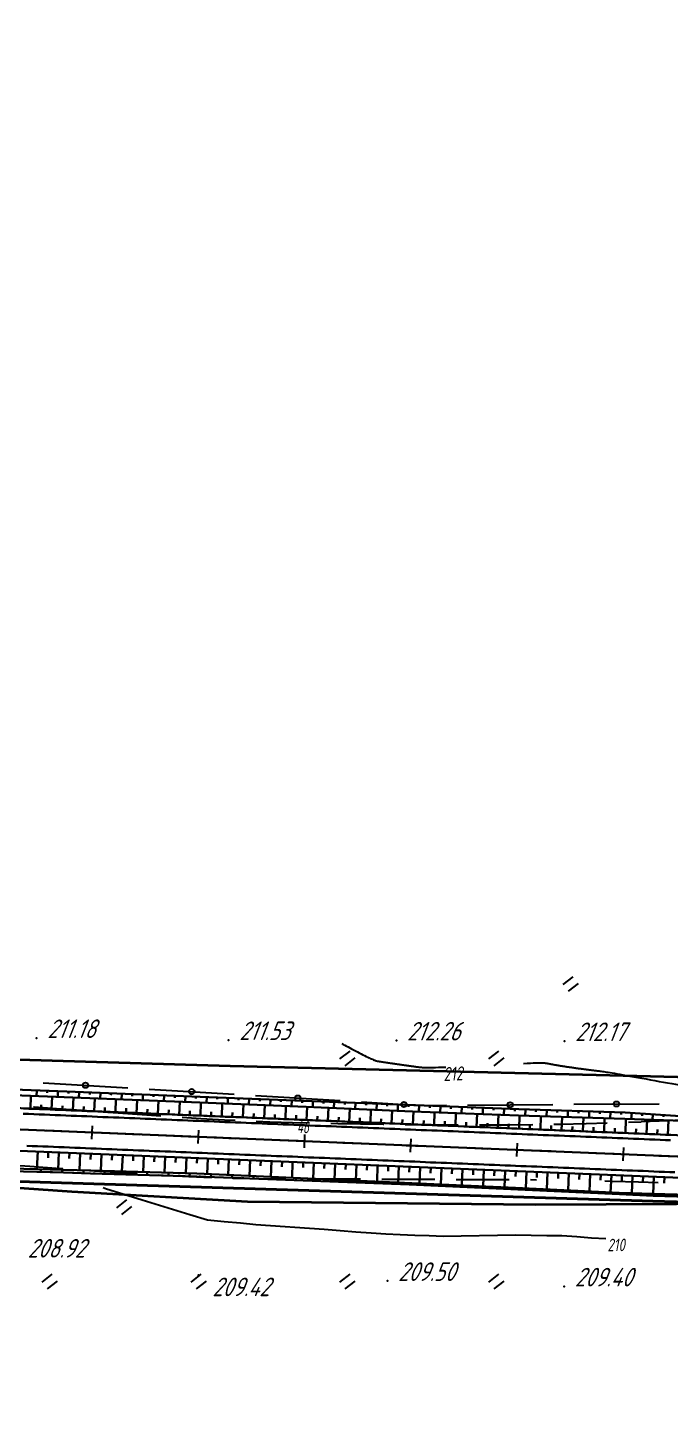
# Model space of a CAD drawing. Header units: millimetres. Extents: x -698 to 8131, y -704 to 4503.
# Drawn here: x 3371.2 to 3492, y 2524.7 to 2786.9 of the extents above; entities that cross this region are included whole.
import ezdxf

# ---------------------------------------------------------------- set-up
doc = ezdxf.new("R2010")
doc.units = ezdxf.units.MM
for name, pattern in [('CONTI', [0]), ('DASHED', [0.75, 0.5, -0.25]), ('STROT', [1.7, 0.5, -1.2])]:
    doc.linetypes.add(name, pattern=pattern)
for name, color, linetype, lineweight in [('10', 1, 'Continuous', 35), ('КОПИЯ_ОСЬ_13_ОТКОСЫ', 7, 'Continuous', 30), ('ОСЬ_ВЕРХ_ПОКРЫТИЯ_ГРАНИЦЫ_ПОЛОС', 7, 'Continuous', 30), ('ОСЬ_ВЕРХ_ПОКРЫТИЯ_ОСЬ', 1, 'Continuous', 30)]:
    doc.layers.add(name, color=color, linetype=linetype, lineweight=lineweight)
for name, color, linetype in [('_Ростелеком', 6, 'Continuous'), ('GOR_BDEFAULT', 212, 'CONTI'), ('PI_OTDEFAULT', 172, 'CONTI'), ('PI_TTDEFAULT', 5, 'CONTI'), ('PLN_O', 7, 'CONTI'), ('SIT_LDEFAULT', 7, 'CONTI'), ('ZAPSKDEFAULT', 7, 'CONTI'), ('ОСЬ_ВЕРХ_ПОКРЫТИЯ_ПИКЕТЫ', 1, 'Continuous'), ('разметка', 7, 'Continuous')]:
    doc.layers.add(name, color=color, linetype=linetype)
doc.styles.add('eskd', font='isocpeui.ttf', dxfattribs={"width": 1.2})
doc.styles.add('SHRFT', font='isocpeui.ttf', dxfattribs={"width": 3.5})
doc.styles.get("Standard").update_dxf_attribs({"font": 'isocpeui.ttf'})
doc.styles.add('STYLE1', font='isocpeui.ttf', dxfattribs={"width": 0.9})
doc.linetypes.add('кабель_связи_проект.', pattern='A,10,-1,["/",STYLE1,S=3,R=0,X=0,Y=-1.5],-4.1', length=15.1)

# ---------------------------------------------------------------- blocks, each defined once
blk = doc.blocks.new('BL_2011')
at = {"color": 0}
for p, q in [((0, 0), (0, 2.4)), ((1.6, 0), (1.6, 2.4))]:
    blk.add_line(p, q, dxfattribs=at)

msp = doc.modelspace()

# ---------------------------------------------------------------- linework, layer by layer
at = {"layer": '10'}
for points in [[(3061.58, 2646.56), (3212.79, 2609.87), (3273.66, 2602.11), (3271.1, 2595.66), (3409.29, 2591.52), (3516.34, 2588.93), (3515.98, 2591.76), (3541.39, 2591.59), (3593.98, 2587.39), (3634.4, 2583.02), (3633.88, 2573.98), (3679.52, 2569.54), (3719.52, 2565.64), (3757.02, 2562)], [(3742.66, 2545.46), (3674.27, 2552.24), (3633.71, 2556.25), (3575.63, 2561.19), (3506.5, 2565.56), (3466.7, 2565.36), (3412.55, 2565.96), (3379.5, 2567.81), (3348.97, 2569.96), (3318.1, 2572.35), (3295.08, 2574.17), (3259.31, 2576.72), (3254.19, 2574.07), (3227.76, 2577.13), (3233.08, 2580.86), (3171.83, 2595.07), (3065.79, 2626.56)]]:
    msp.add_lwpolyline(points, dxfattribs=at)
at = {"layer": '_Ростелеком', "linetype": 'кабель_связи_проект.', "lineweight": 40, "ltscale": 0.25}
msp.add_lwpolyline([(3065.79, 2626.56), (3149.95, 2601.57), (3171.83, 2595.07), (3208.03, 2586.68), (3233.08, 2580.86), (3259.31, 2576.72), (3277.2, 2575.45), (3295.47, 2574.14), (3315.84, 2572.53), (3357.3, 2570.12), (3488.79, 2566.05), (3506.5, 2565.56), (3539.35, 2563.49), (3578, 2561.68), (3640.62, 2556.87), (3702.25, 2549.47), (3742.66, 2545.46)], dxfattribs=at)
at = {"layer": 'GOR_BDEFAULT', "color": 212, "flags": 128}
for points, elevation in [([(3430.31, 2595.72), (3430.56, 2595.58), (3430.83, 2595.43), (3431.13, 2595.27), (3431.45, 2595.1), (3431.78, 2594.92), (3432.13, 2594.74), (3432.48, 2594.55), (3432.84, 2594.36), (3433.2, 2594.17), (3433.56, 2593.99), (3433.9, 2593.81), (3434.24, 2593.63), (3434.57, 2593.47), (3434.87, 2593.32), (3435.15, 2593.18), (3435.41, 2593.05), (3435.64, 2592.94), (3435.86, 2592.85), (3436.05, 2592.77), (3436.22, 2592.69), (3436.37, 2592.63), (3436.51, 2592.58), (3436.63, 2592.54), (3436.75, 2592.51), (3436.85, 2592.48), (3436.94, 2592.45), (3437.03, 2592.44), (3437.11, 2592.42), (3437.19, 2592.41), (3437.27, 2592.39), (3437.35, 2592.38), (3437.43, 2592.37), (3437.5, 2592.36), (3437.58, 2592.34), (3437.66, 2592.33), (3437.74, 2592.32), (3437.82, 2592.31), (3437.9, 2592.29), (3437.98, 2592.28), (3438.06, 2592.27), (3438.14, 2592.26), (3438.22, 2592.24), (3438.31, 2592.23), (3438.39, 2592.22), (3438.47, 2592.21), (3438.55, 2592.19), (3438.64, 2592.18), (3438.72, 2592.17), (3438.8, 2592.16), (3438.89, 2592.14), (3438.97, 2592.13), (3439.06, 2592.12), (3439.14, 2592.11), (3439.23, 2592.09), (3439.32, 2592.08), (3439.4, 2592.07), (3439.49, 2592.06), (3439.58, 2592.04), (3439.67, 2592.03), (3439.76, 2592.02), (3439.85, 2592), (3439.94, 2591.99), (3440.03, 2591.98), (3440.12, 2591.96), (3440.22, 2591.95), (3440.31, 2591.94), (3440.4, 2591.92), (3440.5, 2591.91), (3440.6, 2591.9), (3440.69, 2591.88), (3440.79, 2591.87), (3440.89, 2591.86), (3440.99, 2591.84), (3441.09, 2591.83), (3441.19, 2591.81), (3441.29, 2591.8), (3441.4, 2591.78), (3441.5, 2591.77), (3441.6, 2591.75), (3441.71, 2591.74), (3441.82, 2591.72), (3441.93, 2591.71), (3442.03, 2591.69), (3442.14, 2591.68), (3442.26, 2591.66), (3442.37, 2591.65), (3442.48, 2591.63), (3442.59, 2591.62), (3442.71, 2591.6), (3442.82, 2591.58), (3442.94, 2591.57), (3443.06, 2591.55), (3443.18, 2591.53), (3443.29, 2591.52), (3443.41, 2591.5), (3443.54, 2591.49), (3443.66, 2591.47), (3443.78, 2591.45), (3443.91, 2591.44), (3444.03, 2591.42), (3444.16, 2591.4), (3444.28, 2591.38), (3444.41, 2591.37), (3444.54, 2591.35), (3444.67, 2591.33), (3444.8, 2591.32), (3444.94, 2591.3), (3445.09, 2591.28), (3445.26, 2591.27), (3445.45, 2591.25), (3445.67, 2591.24), (3445.92, 2591.23), (3446.22, 2591.23), (3446.56, 2591.23), (3446.95, 2591.23), (3447.39, 2591.23), (3447.9, 2591.25), (3448.48, 2591.26), (3449.13, 2591.28), (3449.86, 2591.31)], 212), ([(3464.43, 2592.01), (3465.13, 2592.04), (3465.75, 2592.06), (3466.29, 2592.08), (3466.76, 2592.09), (3467.17, 2592.1), (3467.52, 2592.1), (3467.82, 2592.1), (3468.07, 2592.1), (3468.28, 2592.09), (3468.45, 2592.08), (3468.6, 2592.07), (3468.72, 2592.05), (3468.83, 2592.04), (3468.92, 2592.02), (3469.01, 2592), (3469.1, 2591.99), (3469.19, 2591.97), (3469.28, 2591.95), (3469.37, 2591.94), (3469.46, 2591.92), (3469.55, 2591.9), (3469.64, 2591.88), (3469.74, 2591.87), (3469.83, 2591.85), (3469.92, 2591.83), (3470.02, 2591.82), (3470.11, 2591.8), (3470.21, 2591.78), (3470.31, 2591.76), (3470.4, 2591.75), (3470.5, 2591.73), (3470.6, 2591.71), (3470.7, 2591.69), (3470.8, 2591.68), (3470.9, 2591.66), (3471, 2591.64), (3471.1, 2591.62), (3471.2, 2591.61), (3471.31, 2591.59), (3471.41, 2591.57), (3471.52, 2591.55), (3471.62, 2591.54), (3471.73, 2591.52), (3471.84, 2591.5), (3471.95, 2591.48), (3472.06, 2591.47), (3472.17, 2591.45), (3472.28, 2591.43), (3472.39, 2591.41), (3472.51, 2591.4), (3472.62, 2591.38), (3472.74, 2591.36), (3472.86, 2591.34), (3472.98, 2591.33), (3473.1, 2591.31), (3473.22, 2591.29), (3473.35, 2591.27), (3473.47, 2591.26), (3473.6, 2591.24), (3473.72, 2591.22), (3473.85, 2591.2), (3473.99, 2591.18), (3474.12, 2591.17), (3474.25, 2591.15), (3474.39, 2591.13), (3474.53, 2591.11), (3474.67, 2591.09), (3474.81, 2591.07), (3474.95, 2591.05), (3475.09, 2591.03), (3475.24, 2591.01), (3475.39, 2591), (3475.53, 2590.98), (3475.69, 2590.96), (3475.84, 2590.94), (3475.99, 2590.92), (3476.15, 2590.9), (3476.3, 2590.87), (3476.46, 2590.85), (3476.62, 2590.83), (3476.79, 2590.81), (3476.95, 2590.79), (3477.12, 2590.77), (3477.28, 2590.75), (3477.45, 2590.73), (3477.62, 2590.7), (3477.79, 2590.68), (3477.97, 2590.66), (3478.14, 2590.64), (3478.32, 2590.62), (3478.49, 2590.59), (3478.68, 2590.57), (3478.87, 2590.55), (3479.07, 2590.52), (3479.3, 2590.49), (3479.54, 2590.46), (3479.8, 2590.42), (3480.09, 2590.37), (3480.41, 2590.32), (3480.76, 2590.27), (3481.15, 2590.2), (3481.59, 2590.13), (3482.07, 2590.05), (3482.59, 2589.96), (3483.17, 2589.86), (3483.8, 2589.74), (3484.48, 2589.62), (3485.2, 2589.49), (3485.96, 2589.35), (3486.74, 2589.21), (3487.54, 2589.07), (3488.35, 2588.92), (3489.17, 2588.77), (3489.98, 2588.62), (3490.79, 2588.47), (3491.57, 2588.33), (3492.33, 2588.2), (3493.06, 2588.07), (3493.75, 2587.95), (3494.39, 2587.84), (3494.99, 2587.74), (3495.53, 2587.65), (3496.02, 2587.57), (3496.47, 2587.5), (3496.88, 2587.44), (3497.26, 2587.38), (3497.6, 2587.34), (3497.91, 2587.3), (3498.2, 2587.26), (3498.46, 2587.23), (3498.71, 2587.21), (3498.94, 2587.18), (3499.16, 2587.16), (3499.38, 2587.14), (3499.59, 2587.12), (3499.79, 2587.1), (3500, 2587.08), (3500.21, 2587.06), (3500.41, 2587.04), (3500.62, 2587.02), (3500.83, 2587), (3501.03, 2586.98), (3501.23, 2586.96), (3501.43, 2586.94), (3501.64, 2586.92), (3501.84, 2586.9), (3502.03, 2586.88), (3502.23, 2586.86), (3502.43, 2586.84), (3502.62, 2586.82), (3502.82, 2586.79), (3503.01, 2586.77), (3503.2, 2586.75), (3503.39, 2586.73), (3503.58, 2586.71), (3503.77, 2586.69), (3503.96, 2586.67), (3504.15, 2586.65), (3504.33, 2586.64), (3504.52, 2586.62), (3504.7, 2586.6), (3504.89, 2586.59), (3505.07, 2586.57), (3505.26, 2586.56), (3505.44, 2586.55), (3505.62, 2586.53), (3505.8, 2586.52), (3505.99, 2586.52), (3506.17, 2586.51), (3506.35, 2586.5), (3506.53, 2586.49), (3506.72, 2586.49), (3506.9, 2586.48), (3507.08, 2586.48), (3507.26, 2586.47), (3507.44, 2586.47), (3507.63, 2586.46), (3507.81, 2586.46), (3507.99, 2586.45), (3508.17, 2586.45), (3508.35, 2586.44), (3508.53, 2586.44), (3508.72, 2586.43), (3508.9, 2586.42), (3509.08, 2586.42), (3509.26, 2586.41), (3509.45, 2586.4), (3509.63, 2586.4), (3509.81, 2586.39), (3509.99, 2586.38), (3510.18, 2586.37), (3510.36, 2586.36), (3510.54, 2586.35), (3510.72, 2586.35), (3510.91, 2586.34), (3511.09, 2586.33), (3511.27, 2586.32), (3511.45, 2586.31), (3511.64, 2586.29), (3511.82, 2586.28), (3512, 2586.27), (3512.18, 2586.26), (3512.37, 2586.25), (3512.55, 2586.24), (3512.73, 2586.23), (3512.91, 2586.22), (3513.1, 2586.2), (3513.28, 2586.19), (3513.46, 2586.18), (3513.64, 2586.17), (3513.83, 2586.16), (3514.01, 2586.15), (3514.2, 2586.15), (3514.4, 2586.16), (3514.6, 2586.18), (3514.82, 2586.21), (3515.05, 2586.26), (3515.3, 2586.34), (3515.56, 2586.43), (3515.85, 2586.56), (3516.16, 2586.72), (3516.49, 2586.91), (3516.85, 2587.13), (3517.24, 2587.4), (3517.66, 2587.71), (3518.12, 2588.06), (3518.6, 2588.45), (3519.11, 2588.87), (3519.65, 2589.32), (3520.2, 2589.8), (3520.76, 2590.28), (3521.33, 2590.78), (3521.9, 2591.28), (3522.47, 2591.78), (3523.04, 2592.26), (3523.59, 2592.73), (3524.14, 2593.18), (3524.66, 2593.6), (3525.16, 2593.99), (3525.64, 2594.33), (3526.08, 2594.64), (3526.5, 2594.89), (3526.89, 2595.1), (3527.27, 2595.26), (3527.63, 2595.38), (3527.99, 2595.45), (3528.34, 2595.47), (3528.69, 2595.45), (3529.04, 2595.39), (3529.41, 2595.27), (3529.78, 2595.11), (3530.18, 2594.91), (3530.6, 2594.65), (3531.04, 2594.36), (3531.52, 2594.01), (3532.03, 2593.62), (3532.57, 2593.2), (3533.14, 2592.74), (3533.73, 2592.25), (3534.33, 2591.74), (3534.95, 2591.21), (3535.58, 2590.68), (3536.2, 2590.15), (3536.82, 2589.61), (3537.44, 2589.09), (3538.04, 2588.59), (3538.63, 2588.11), (3539.19, 2587.66), (3539.72, 2587.24), (3540.22, 2586.86), (3540.69, 2586.53), (3541.12, 2586.25), (3541.51, 2586), (3541.88, 2585.8), (3542.22, 2585.63), (3542.54, 2585.49), (3542.83, 2585.38), (3543.1, 2585.29), (3543.35, 2585.23), (3543.59, 2585.19), (3543.82, 2585.16), (3544.03, 2585.14), (3544.24, 2585.14), (3544.44, 2585.14), (3544.64, 2585.14), (3544.84, 2585.14), (3545.04, 2585.15), (3545.24, 2585.15), (3545.43, 2585.15), (3545.63, 2585.15), (3545.83, 2585.16), (3546.02, 2585.16), (3546.21, 2585.16), (3546.41, 2585.16), (3546.6, 2585.16), (3546.79, 2585.16), (3546.98, 2585.16), (3547.17, 2585.16), (3547.36, 2585.16), (3547.55, 2585.16), (3547.74, 2585.16), (3547.93, 2585.16), (3548.11, 2585.16), (3548.29, 2585.15), (3548.47, 2585.15), (3548.64, 2585.15), (3548.81, 2585.14), (3548.98, 2585.14), (3549.14, 2585.13), (3549.29, 2585.13), (3549.44, 2585.12), (3549.58, 2585.11), (3549.72, 2585.11), (3549.84, 2585.1), (3549.96, 2585.09), (3550.87, 2584.92)], 212), ([(3479.92, 2558.99), (3477.27, 2559.14), (3474.48, 2559.33), (3471.65, 2559.56), (3468.82, 2559.58), (3465.92, 2559.63), (3462.98, 2559.69), (3449.35, 2559.44), (3446.69, 2559.54), (3443.99, 2559.64), (3441.28, 2559.74), (3438.56, 2559.85), (3435.8, 2560.06), (3432.94, 2560.27), (3429.99, 2560.5), (3426.94, 2560.76), (3414.13, 2561.64), (3411.2, 2561.91), (3408.17, 2562.18), (3405.04, 2562.51), (3401.67, 2563.5), (3397.62, 2564.73), (3392.71, 2566.25), (3386.67, 2568.13), (3386.01, 2568.31), (3385.39, 2568.58)], 210)]:
    msp.add_lwpolyline(points, dxfattribs=dict(at, elevation=elevation))
at = {"layer": 'PI_TTDEFAULT', "color": 5}
for p in [(3372.88, 2596.77, 211.18), (3408.99, 2596.4, 211.53), (3440.55, 2596.31, 212.26), (3472.16, 2596.21, 212.17), (3403.35, 2552.14, 209.42), (3438.86, 2551.06, 209.5), (3472.09, 2550.04, 209.4)]:
    msp.add_point(p, dxfattribs=at)
at = {"layer": 'PLN_O'}
for p, q in [((3374.08, 2588.37), (3390.05, 2587.41)), ((3394.05, 2587.17), (3410.02, 2586.21)), ((3414.02, 2585.96), (3429.99, 2584.99)), ((3433.98, 2584.75), (3444.86, 2584.09)), ((3444.86, 2584.09), (3449.95, 2584.13)), ((3453.95, 2584.15), (3469.95, 2584.27)), ((3473.95, 2584.3), (3489.95, 2584.42))]:
    msp.add_line(p, q, dxfattribs=at)
for centre in [(3382.07, 2587.89), (3402.04, 2586.69), (3422.01, 2585.47), (3441.97, 2584.26), (3461.95, 2584.21), (3481.95, 2584.36)]:
    msp.add_circle(centre, 0.5, dxfattribs=at)
at = {"layer": 'SIT_LDEFAULT', "color": 7}
for p, q in [((3372.42, 2583.77), (3372.29, 2583.78)), ((3377.48, 2583.41), (3372.42, 2583.77)), ((3382.26, 2583.05), (3377.48, 2583.4)), ((3388.19, 2582.63), (3386.25, 2582.77)), ((3393.58, 2582.24), (3388.19, 2582.63)), ((3396.22, 2582.06), (3393.58, 2582.24)), ((3403.73, 2581.58), (3400.22, 2581.8)), ((3408.24, 2581.33), (3403.73, 2581.58)), ((3410.21, 2581.25), (3408.24, 2581.34)), ((3416.75, 2580.97), (3414.2, 2581.07)), ((3421.01, 2580.84), (3416.75, 2580.97)), ((3424.2, 2580.76), (3421.01, 2580.84)), ((3429.53, 2580.64), (3428.19, 2580.67)), ((3433.79, 2580.56), (3429.53, 2580.64)), ((3438.05, 2580.5), (3433.79, 2580.56)), ((3438.19, 2580.5), (3438.05, 2580.5)), ((3442.45, 2580.45), (3442.19, 2580.45)), ((3447.09, 2580.42), (3442.45, 2580.46)), ((3451.89, 2580.38), (3447.09, 2580.41)), ((3452.19, 2580.38), (3451.89, 2580.38)), ((3456.8, 2580.38), (3456.19, 2580.38)), ((3461.73, 2580.39), (3456.8, 2580.38)), ((3466.19, 2580.42), (3461.73, 2580.38)), ((3471.39, 2580.49), (3470.19, 2580.47)), ((3476.27, 2580.6), (3471.39, 2580.49)), ((3480.19, 2580.74), (3476.27, 2580.6)), ((3486.58, 2580.97), (3484.18, 2580.88)), ((3491.65, 2581.19), (3486.58, 2580.98)), ((3494.17, 2581.29), (3491.65, 2581.19)), ((3367.86, 2572.93), (3371.59, 2572.65)), ((3371.59, 2572.65), (3376.57, 2572.28)), ((3376.57, 2572.28), (3377.82, 2572.19)), ((3381.81, 2571.91), (3386.68, 2571.57)), ((3386.68, 2571.57), (3391.71, 2571.26)), ((3391.71, 2571.26), (3391.8, 2571.25)), ((3395.8, 2571.01), (3396.67, 2570.96)), ((3396.67, 2570.95), (3401.49, 2570.7)), ((3401.49, 2570.71), (3405.78, 2570.53)), ((3409.78, 2570.41), (3410.69, 2570.38)), ((3410.69, 2570.38), (3415.23, 2570.3)), ((3415.23, 2570.3), (3419.78, 2570.26)), ((3423.78, 2570.25), (3424.33, 2570.25)), ((3424.33, 2570.25), (3428.88, 2570.25)), ((3428.88, 2570.25), (3433.43, 2570.25)), ((3433.43, 2570.25), (3433.78, 2570.25)), ((3437.78, 2570.23), (3437.98, 2570.23)), ((3437.98, 2570.23), (3442.62, 2570.21)), ((3442.62, 2570.21), (3447.42, 2570.19)), ((3447.42, 2570.19), (3447.78, 2570.19)), ((3451.78, 2570.18), (3452.3, 2570.18)), ((3452.3, 2570.18), (3457.21, 2570.17)), ((3457.21, 2570.17), (3461.78, 2570.15)), ((3465.78, 2570.12), (3466.89, 2570.11)), ((3479.78, 2569.88), (3481.12, 2569.84)), ((3481.12, 2569.84), (3486.06, 2569.69)), ((3486.06, 2569.69), (3489.77, 2569.57))]:
    msp.add_line(p, q, dxfattribs=at)
at = {"layer": 'КОПИЯ_ОСЬ_13_ОТКОСЫ'}
for p, q in [((3482.5, 2567.41), (3482.51, 2567.64)), ((3484.5, 2567.3), (3484.5, 2567.44)), ((3486.49, 2567.18), (3486.51, 2567.52)), ((3488.49, 2567.07), (3488.5, 2567.26)), ((3490.49, 2567), (3490.5, 2567.4))]:
    msp.add_line(p, q, dxfattribs=at)
for points in [[(3368.51, 2586.02), (3403.58, 2584.64), (3423.57, 2583.82), (3433.56, 2583.38), (3443.55, 2582.97), (3463.53, 2582.2), (3483.52, 2581.55), (3523.5, 2580.17)], [(3368.51, 2586.02), (3403.58, 2584.64), (3423.56, 2583.82), (3433.56, 2583.38), (3443.55, 2582.97), (3463.53, 2582.2), (3483.52, 2581.55), (3523.5, 2580.17)], [(3368.55, 2587.08), (3378.54, 2586.68), (3403.63, 2585.73), (3463.58, 2583.38), (3483.57, 2582.78), (3503.53, 2581.43), (3523.53, 2580.93), (3540.67, 2580.37), (3548.32, 2580.11), (3555.96, 2579.82), (3563.6, 2579.51), (3573.61, 2578.75), (3583.62, 2577.94), (3593.64, 2577.31), (3603.65, 2576.64), (3613.65, 2575.77), (3623.65, 2574.86), (3633.64, 2573.92), (3643.62, 2572.94), (3653.61, 2572), (3663.6, 2571.01), (3668.14, 2570.61)], [(3371.71, 2583.47), (3371.81, 2585.89)], [(3372.89, 2586.91), (3372.84, 2585.85)], [(3374.89, 2586.83), (3374.87, 2586.47)], [(3375.7, 2583.31), (3375.8, 2585.73)], [(3376.88, 2586.74), (3376.84, 2585.69)], [(3378.88, 2586.66), (3378.87, 2586.31)], [(3379.7, 2583.15), (3379.8, 2585.58)], [(3380.88, 2586.59), (3380.84, 2585.53)], [(3382.88, 2586.51), (3382.87, 2586.16)], [(3383.7, 2582.98), (3383.8, 2585.42)], [(3384.88, 2586.44), (3384.84, 2585.38)], [(3386.88, 2586.36), (3386.86, 2586.01)], [(3387.69, 2582.82), (3387.79, 2585.26)], [(3388.87, 2586.29), (3388.83, 2585.22)], [(3390.87, 2586.21), (3390.86, 2585.85)], [(3392.87, 2586.13), (3392.83, 2585.06)], [(3394.87, 2586.06), (3394.86, 2585.7)], [(3396.87, 2585.98), (3396.83, 2584.9)], [(3398.87, 2585.91), (3398.85, 2585.55)], [(3400.87, 2585.83), (3400.83, 2584.75)], [(3402.86, 2585.76), (3402.85, 2585.4)], [(3404.86, 2585.68), (3404.82, 2584.59)], [(3406.86, 2585.6), (3406.85, 2585.24)], [(3408.86, 2585.52), (3408.82, 2584.42)], [(3410.86, 2585.45), (3410.84, 2585.08)], [(3412.86, 2585.37), (3412.81, 2584.26)], [(3414.86, 2585.29), (3414.84, 2584.92)], [(3368.41, 2583.61), (3540.51, 2576.56), (3557.26, 2575.79), (3574.01, 2574.88), (3590.74, 2573.84), (3607.47, 2572.66), (3624.19, 2571.36), (3640.89, 2569.92), (3657.59, 2568.34), (3674.27, 2566.64), (3690.94, 2564.8), (3707.59, 2562.83), (3724.23, 2560.72), (3740.84, 2558.49)], [(3373.71, 2583.39), (3373.74, 2584.2)], [(3377.7, 2583.23), (3377.74, 2584.03)], [(3381.7, 2583.06), (3381.73, 2583.87)], [(3385.7, 2582.9), (3385.73, 2583.71)], [(3389.69, 2582.74), (3389.73, 2583.55)], [(3391.69, 2582.65), (3391.79, 2585.1)], [(3393.69, 2582.57), (3393.72, 2583.39)], [(3395.69, 2582.49), (3395.79, 2584.95)], [(3397.69, 2582.41), (3397.72, 2583.23)], [(3399.68, 2582.33), (3399.78, 2584.79)], [(3401.68, 2582.24), (3401.72, 2583.07)], [(3403.68, 2582.16), (3403.78, 2584.63)], [(3405.68, 2582.08), (3405.71, 2582.9)], [(3407.68, 2582), (3407.78, 2584.47)], [(3409.68, 2581.92), (3409.71, 2582.74)], [(3411.67, 2581.84), (3411.77, 2584.3)], [(3415.67, 2581.67), (3415.77, 2584.14)], [(3416.85, 2585.21), (3416.81, 2584.1)], [(3418.85, 2585.13), (3418.84, 2584.76)], [(3419.67, 2581.51), (3419.77, 2583.97)], [(3420.85, 2585.05), (3420.81, 2583.93)], [(3422.85, 2584.98), (3422.83, 2584.6)], [(3423.66, 2581.34), (3423.76, 2583.81)], [(3424.85, 2584.9), (3424.8, 2583.76)], [(3426.85, 2584.82), (3426.83, 2584.44)], [(3427.66, 2581.18), (3427.76, 2583.63)], [(3428.84, 2584.74), (3428.8, 2583.58)], [(3430.84, 2584.66), (3430.83, 2584.28)], [(3431.66, 2581.02), (3431.76, 2583.45)], [(3432.84, 2584.59), (3432.8, 2583.41)], [(3434.84, 2584.51), (3434.83, 2584.12)], [(3435.65, 2580.85), (3435.75, 2583.28)], [(3436.84, 2584.43), (3436.79, 2583.24)], [(3438.84, 2584.35), (3438.82, 2583.96)], [(3439.65, 2580.69), (3439.75, 2583.12)], [(3440.84, 2584.27), (3440.79, 2583.08)], [(3442.83, 2584.2), (3442.82, 2583.8)], [(3443.65, 2580.53), (3443.75, 2582.96)], [(3444.83, 2584.12), (3444.79, 2582.92)], [(3446.83, 2584.04), (3446.82, 2583.64)], [(3447.64, 2580.36), (3447.74, 2582.81)], [(3448.83, 2583.96), (3448.78, 2582.77)], [(3450.83, 2583.88), (3450.81, 2583.48)], [(3451.64, 2580.2), (3451.74, 2582.65)], [(3452.83, 2583.8), (3452.78, 2582.61)], [(3454.83, 2583.73), (3454.81, 2583.33)], [(3456.82, 2583.65), (3456.78, 2582.46)], [(3458.82, 2583.57), (3458.81, 2583.17)], [(3460.82, 2583.49), (3460.77, 2582.3)], [(3462.82, 2583.41), (3462.8, 2583.02)], [(3464.82, 2583.35), (3464.78, 2582.16)], [(3466.82, 2583.29), (3466.8, 2582.89)], [(3468.82, 2583.23), (3468.78, 2582.03)], [(3470.82, 2583.16), (3470.8, 2582.77)], [(3472.81, 2583.1), (3472.78, 2581.9)], [(3474.81, 2583.04), (3474.8, 2582.64)], [(3476.81, 2582.98), (3476.78, 2581.77)], [(3478.81, 2582.92), (3478.8, 2582.52)], [(3480.81, 2582.86), (3480.77, 2581.64)], [(3482.81, 2582.8), (3482.8, 2582.39)], [(3484.81, 2582.69), (3484.73, 2581.51)], [(3413.67, 2581.75), (3413.71, 2582.58)], [(3417.67, 2581.59), (3417.7, 2582.41)], [(3421.67, 2581.43), (3421.7, 2582.25)], [(3425.66, 2581.26), (3425.7, 2582.08)], [(3429.66, 2581.1), (3429.69, 2581.91)], [(3433.66, 2580.94), (3433.69, 2581.75)], [(3437.65, 2580.77), (3437.69, 2581.58)], [(3441.65, 2580.61), (3441.68, 2581.42)], [(3445.65, 2580.44), (3445.68, 2581.26)], [(3449.64, 2580.28), (3449.68, 2581.1)], [(3453.64, 2580.12), (3453.67, 2580.93)], [(3455.64, 2580.03), (3455.74, 2582.5)], [(3457.64, 2579.95), (3457.67, 2580.77)], [(3459.63, 2579.87), (3459.73, 2582.34)], [(3461.63, 2579.79), (3461.67, 2580.61)], [(3463.63, 2579.71), (3463.73, 2582.19)], [(3465.63, 2579.63), (3465.66, 2580.45)], [(3467.63, 2579.54), (3467.73, 2582.06)], [(3469.63, 2579.46), (3469.66, 2580.3)], [(3471.62, 2579.38), (3471.73, 2581.93)], [(3473.62, 2579.3), (3473.66, 2580.15)], [(3475.62, 2579.22), (3475.73, 2581.8)], [(3477.62, 2579.13), (3477.65, 2580)], [(3479.62, 2579.05), (3479.72, 2581.67)], [(3483.61, 2578.89), (3483.72, 2581.54)], [(3486.8, 2582.56), (3486.78, 2582.16)], [(3487.61, 2578.73), (3487.72, 2581.41)], [(3488.8, 2582.43), (3488.73, 2581.37)], [(3490.79, 2582.29), (3490.77, 2581.94)], [(3491.61, 2578.56), (3491.72, 2581.27)], [(3481.62, 2578.97), (3481.65, 2579.84)], [(3485.61, 2578.81), (3485.65, 2579.69)], [(3489.61, 2578.64), (3489.64, 2579.54)], [(3351.09, 2576.32), (3540.18, 2568.57), (3557.09, 2567.78), (3573.99, 2566.87), (3590.88, 2565.81), (3607.76, 2564.62), (3624.64, 2563.29), (3641.5, 2561.83), (3658.35, 2560.23), (3675.19, 2558.5), (3692.01, 2556.62), (3708.82, 2554.62), (3725.61, 2552.47), (3742.38, 2550.2)], [(3373.07, 2575.42), (3372.94, 2572.08)], [(3375.07, 2575.34), (3375.03, 2574.22)], [(3377.07, 2575.26), (3376.94, 2571.99)], [(3379.07, 2575.17), (3379.02, 2574.08)], [(3381.07, 2575.09), (3380.93, 2571.88)], [(3383.06, 2575.01), (3383.02, 2573.94)], [(3385.06, 2574.93), (3384.93, 2571.77)], [(3387.06, 2574.85), (3387.02, 2573.79)], [(3389.06, 2574.76), (3388.93, 2571.67)], [(3367.94, 2572.2), (3377.94, 2571.96), (3383.04, 2571.82), (3403.04, 2571.29), (3462.98, 2568.61), (3482.47, 2567.64)], [(3367.94, 2572.2), (3377.94, 2571.96), (3383.04, 2571.82), (3403.04, 2571.29), (3462.98, 2568.61), (3482.47, 2567.64)], [(3391.06, 2574.68), (3391.02, 2573.65)], [(3393.06, 2574.6), (3392.93, 2571.56)], [(3395.05, 2574.52), (3395.01, 2573.5)], [(3397.05, 2574.44), (3396.93, 2571.45)], [(3399.05, 2574.35), (3399.01, 2573.36)], [(3401.05, 2574.27), (3400.93, 2571.35)], [(3403.05, 2574.19), (3403.01, 2573.22)], [(3405.05, 2574.11), (3404.93, 2571.21)], [(3407.04, 2574.03), (3407.01, 2573.06)], [(3409.04, 2573.94), (3408.92, 2571.03)], [(3411.04, 2573.86), (3411, 2572.89)], [(3413.04, 2573.78), (3412.92, 2570.85)], [(3415.04, 2573.7), (3415, 2572.72)], [(3417.04, 2573.62), (3416.92, 2570.67)], [(3419.03, 2573.53), (3418.99, 2572.55)], [(3421.03, 2573.45), (3420.91, 2570.49)], [(3423.03, 2573.37), (3422.99, 2572.38)], [(3425.03, 2573.29), (3424.91, 2570.31)], [(3427.03, 2573.21), (3426.99, 2572.21)], [(3429.03, 2573.12), (3428.9, 2570.13)], [(3431.02, 2573.04), (3430.98, 2572.05)], [(3433.02, 2572.96), (3432.9, 2569.95)], [(3435.02, 2572.88), (3434.98, 2571.88)], [(3437.02, 2572.8), (3436.9, 2569.78)], [(3439.02, 2572.71), (3438.98, 2571.71)], [(3441.02, 2572.63), (3440.89, 2569.6)], [(3443.01, 2572.55), (3442.97, 2571.54)], [(3445.01, 2572.47), (3444.89, 2569.42)], [(3447.01, 2572.39), (3446.97, 2571.37)], [(3449.01, 2572.31), (3448.88, 2569.24)], [(3451.01, 2572.22), (3450.97, 2571.2)], [(3453.01, 2572.14), (3452.88, 2569.06)], [(3367.92, 2571.73), (3377.92, 2571.48), (3383.02, 2571.31), (3403.01, 2570.73), (3423, 2569.94), (3442.98, 2569.19), (3482.5, 2567.41)], [(3371.68, 2571.64), (3371.68, 2571.79)], [(3373.68, 2571.59), (3373.69, 2572.06)], [(3375.68, 2571.53), (3375.68, 2571.69)], [(3377.67, 2571.48), (3377.69, 2571.97)], [(3379.67, 2571.42), (3379.68, 2571.58)], [(3381.67, 2571.35), (3381.69, 2571.86)], [(3383.67, 2571.29), (3383.68, 2571.46)], [(3385.67, 2571.23), (3385.69, 2571.75)], [(3387.67, 2571.17), (3387.67, 2571.35)], [(3389.67, 2571.12), (3389.68, 2571.65)], [(3391.67, 2571.06), (3391.67, 2571.23)], [(3393.67, 2571), (3393.68, 2571.54)], [(3395.67, 2570.94), (3395.67, 2571.12)], [(3397.67, 2570.88), (3397.68, 2571.43)], [(3399.66, 2570.83), (3399.67, 2571.01)], [(3401.66, 2570.77), (3401.68, 2571.33)], [(3403.66, 2570.71), (3403.67, 2570.89)], [(3405.66, 2570.63), (3405.68, 2571.17)], [(3407.66, 2570.55), (3407.67, 2570.73)], [(3409.66, 2570.47), (3409.68, 2571)], [(3411.66, 2570.39), (3411.66, 2570.56)], [(3413.65, 2570.31), (3413.67, 2570.82)], [(3415.65, 2570.23), (3415.66, 2570.4)], [(3417.65, 2570.15), (3417.67, 2570.64)], [(3419.65, 2570.07), (3419.66, 2570.23)], [(3421.65, 2569.99), (3421.67, 2570.46)], [(3423.65, 2569.91), (3423.65, 2570.07)], [(3425.65, 2569.84), (3425.66, 2570.28)], [(3427.64, 2569.76), (3427.65, 2569.91)], [(3429.64, 2569.69), (3429.66, 2570.1)], [(3431.64, 2569.61), (3431.65, 2569.75)], [(3433.64, 2569.54), (3433.65, 2569.92)], [(3435.64, 2569.46), (3435.64, 2569.59)], [(3437.64, 2569.39), (3437.65, 2569.74)], [(3441.63, 2569.24), (3441.65, 2569.56)], [(3455, 2572.06), (3454.96, 2571.03)], [(3457, 2571.98), (3456.88, 2568.88)], [(3459, 2571.9), (3458.96, 2570.86)], [(3461, 2571.81), (3460.87, 2568.7)], [(3463, 2571.73), (3462.96, 2570.69)], [(3465, 2571.65), (3464.87, 2568.51)], [(3466.99, 2571.57), (3466.95, 2570.52)], [(3468.99, 2571.49), (3468.86, 2568.32)], [(3470.99, 2571.4), (3470.95, 2570.35)], [(3472.99, 2571.32), (3472.86, 2568.12)], [(3474.99, 2571.24), (3474.94, 2570.17)], [(3476.99, 2571.16), (3476.85, 2567.92)], [(3478.98, 2571.08), (3478.94, 2570)], [(3480.98, 2570.99), (3480.85, 2567.72)], [(3482.98, 2570.91), (3482.94, 2569.82)], [(3484.98, 2570.83), (3484.84, 2567.52)], [(3486.98, 2570.75), (3486.93, 2569.64)], [(3488.98, 2570.67), (3488.84, 2567.45)], [(3490.97, 2570.58), (3490.93, 2569.47)], [(3439.64, 2569.31), (3439.64, 2569.43)], [(3443.63, 2569.16), (3443.64, 2569.26)], [(3445.63, 2569.07), (3445.64, 2569.38)], [(3447.63, 2568.98), (3447.63, 2569.08)], [(3449.63, 2568.89), (3449.64, 2569.2)], [(3451.62, 2568.8), (3451.63, 2568.9)], [(3453.62, 2568.71), (3453.64, 2569.02)], [(3455.62, 2568.62), (3455.63, 2568.72)], [(3457.62, 2568.53), (3457.63, 2568.85)], [(3459.62, 2568.44), (3459.62, 2568.54)], [(3461.61, 2568.35), (3461.63, 2568.67)], [(3463.61, 2568.26), (3463.62, 2568.36)], [(3465.61, 2568.17), (3465.62, 2568.48)], [(3467.61, 2568.08), (3467.61, 2568.18)], [(3469.61, 2567.99), (3469.62, 2568.28)], [(3471.6, 2567.9), (3471.61, 2568)], [(3473.6, 2567.81), (3473.61, 2568.08)], [(3475.6, 2567.72), (3475.6, 2567.81)], [(3477.6, 2567.63), (3477.61, 2567.88)], [(3479.6, 2567.54), (3479.6, 2567.63)], [(3481.59, 2567.45), (3481.6, 2567.69)], [(3482.47, 2567.64), (3488.83, 2567.45), (3506.57, 2566.96), (3539.43, 2564.89), (3550.99, 2564.35)], [(3482.5, 2567.41), (3488.82, 2567.05), (3506.55, 2566.56), (3539.41, 2564.49), (3550.96, 2564.1)]]:
    msp.add_lwpolyline(points, dxfattribs=at)
at = {"layer": 'ОСЬ_ВЕРХ_ПОКРЫТИЯ_ГРАНИЦЫ_ПОЛОС', "linetype": 'Continuous'}
for points in [[(3370.41, 2583.53), (3371.4, 2583.48), (3372.4, 2583.44), (3373.4, 2583.4), (3374.4, 2583.36), (3375.4, 2583.32), (3376.39, 2583.28), (3377.39, 2583.24), (3378.39, 2583.2), (3379.39, 2583.16), (3380.39, 2583.12), (3381.39, 2583.08), (3382.38, 2583.04), (3383.38, 2582.99), (3384.38, 2582.95), (3385.38, 2582.91), (3386.38, 2582.87), (3387.37, 2582.83), (3388.37, 2582.79), (3389.37, 2582.75), (3390.37, 2582.71), (3391.37, 2582.67), (3392.36, 2582.63), (3393.36, 2582.59), (3394.36, 2582.54), (3395.36, 2582.5), (3396.36, 2582.46), (3397.36, 2582.42), (3398.35, 2582.38), (3399.35, 2582.34), (3400.35, 2582.3), (3401.35, 2582.26), (3402.35, 2582.22), (3403.34, 2582.18), (3404.34, 2582.14), (3405.34, 2582.1), (3406.34, 2582.05), (3407.34, 2582.01), (3408.33, 2581.97), (3409.33, 2581.93), (3410.33, 2581.89), (3411.33, 2581.85), (3412.33, 2581.81), (3413.33, 2581.77), (3414.32, 2581.73), (3415.32, 2581.69), (3416.32, 2581.65), (3417.32, 2581.6), (3418.32, 2581.56), (3419.31, 2581.52), (3420.31, 2581.48), (3421.31, 2581.44), (3422.31, 2581.4), (3423.31, 2581.36), (3424.3, 2581.32), (3425.3, 2581.28), (3426.3, 2581.24), (3427.3, 2581.2), (3428.3, 2581.16), (3429.29, 2581.11), (3430.29, 2581.07), (3431.29, 2581.03), (3432.29, 2580.99), (3433.29, 2580.95), (3434.29, 2580.91), (3435.28, 2580.87), (3436.28, 2580.83), (3437.28, 2580.79), (3438.28, 2580.75), (3439.28, 2580.71), (3440.27, 2580.66), (3441.27, 2580.62), (3442.27, 2580.58), (3443.27, 2580.54), (3444.27, 2580.5), (3445.26, 2580.46), (3446.26, 2580.42), (3447.26, 2580.38), (3448.26, 2580.34), (3449.26, 2580.3), (3450.26, 2580.26), (3451.25, 2580.22), (3452.25, 2580.17), (3453.25, 2580.13), (3454.25, 2580.09), (3455.25, 2580.05), (3456.24, 2580.01), (3457.24, 2579.97), (3458.24, 2579.93), (3459.24, 2579.89), (3460.24, 2579.85), (3461.23, 2579.81), (3462.23, 2579.77), (3463.23, 2579.72), (3464.23, 2579.68), (3465.23, 2579.64), (3466.22, 2579.6), (3467.22, 2579.56), (3468.22, 2579.52), (3469.22, 2579.48), (3470.22, 2579.44), (3471.22, 2579.4), (3472.21, 2579.36), (3473.21, 2579.32), (3474.21, 2579.28), (3475.21, 2579.23), (3476.21, 2579.19), (3477.2, 2579.15), (3478.2, 2579.11), (3479.2, 2579.07), (3480.2, 2579.03), (3481.2, 2578.99), (3482.19, 2578.95), (3483.19, 2578.91), (3484.19, 2578.87), (3485.19, 2578.83), (3486.19, 2578.78), (3487.19, 2578.74), (3488.18, 2578.7), (3489.18, 2578.66), (3490.18, 2578.62), (3491.18, 2578.58), (3492.18, 2578.54)], [(3492.13, 2577.54), (3491.14, 2577.58), (3490.14, 2577.62), (3489.14, 2577.66), (3488.14, 2577.7), (3487.14, 2577.74), (3486.15, 2577.79), (3485.15, 2577.83), (3484.15, 2577.87), (3483.15, 2577.91), (3482.15, 2577.95), (3481.16, 2577.99), (3480.16, 2578.03), (3479.16, 2578.07), (3478.16, 2578.11), (3477.16, 2578.15), (3476.16, 2578.19), (3475.17, 2578.24), (3474.17, 2578.28), (3473.17, 2578.32), (3472.17, 2578.36), (3471.17, 2578.4), (3470.18, 2578.44), (3469.18, 2578.48), (3468.18, 2578.52), (3467.18, 2578.56), (3466.18, 2578.6), (3465.19, 2578.64), (3464.19, 2578.68), (3463.19, 2578.73), (3462.19, 2578.77), (3461.19, 2578.81), (3460.2, 2578.85), (3459.2, 2578.89), (3458.2, 2578.93), (3457.2, 2578.97), (3456.2, 2579.01), (3455.2, 2579.05), (3454.21, 2579.09), (3453.21, 2579.13), (3452.21, 2579.18), (3451.21, 2579.22), (3450.21, 2579.26), (3449.22, 2579.3), (3448.22, 2579.34), (3447.22, 2579.38), (3446.22, 2579.42), (3445.22, 2579.46), (3444.23, 2579.5), (3443.23, 2579.54), (3442.23, 2579.58), (3441.23, 2579.62), (3440.23, 2579.67), (3439.23, 2579.71), (3438.24, 2579.75), (3437.24, 2579.79), (3436.24, 2579.83), (3435.24, 2579.87), (3434.24, 2579.91), (3433.25, 2579.95), (3432.25, 2579.99), (3431.25, 2580.03), (3430.25, 2580.07), (3429.25, 2580.12), (3428.26, 2580.16), (3427.26, 2580.2), (3426.26, 2580.24), (3425.26, 2580.28), (3424.26, 2580.32), (3423.27, 2580.36), (3422.27, 2580.4), (3421.27, 2580.44), (3420.27, 2580.48), (3419.27, 2580.52), (3418.27, 2580.56), (3417.28, 2580.61), (3416.28, 2580.65), (3415.28, 2580.69), (3414.28, 2580.73), (3413.28, 2580.77), (3412.29, 2580.81), (3411.29, 2580.85), (3410.29, 2580.89), (3409.29, 2580.93), (3408.29, 2580.97), (3407.3, 2581.01), (3406.3, 2581.06), (3405.3, 2581.1), (3404.3, 2581.14), (3403.3, 2581.18), (3402.3, 2581.22), (3401.31, 2581.26), (3400.31, 2581.3), (3399.31, 2581.34), (3398.31, 2581.38), (3397.31, 2581.42), (3396.32, 2581.46), (3395.32, 2581.5), (3394.32, 2581.55), (3393.32, 2581.59), (3392.32, 2581.63), (3391.33, 2581.67), (3390.33, 2581.71), (3389.33, 2581.75), (3388.33, 2581.79), (3387.33, 2581.83), (3386.34, 2581.87), (3385.34, 2581.91), (3384.34, 2581.95), (3383.34, 2582), (3382.34, 2582.04), (3381.34, 2582.08), (3380.35, 2582.12), (3379.35, 2582.16), (3378.35, 2582.2), (3377.35, 2582.24), (3376.35, 2582.28), (3375.36, 2582.32), (3374.36, 2582.36), (3373.36, 2582.4), (3372.36, 2582.44), (3371.36, 2582.49), (3370.37, 2582.53)], [(3492.95, 2571.5), (3491.95, 2571.54), (3490.95, 2571.58), (3489.95, 2571.62), (3488.95, 2571.67), (3487.95, 2571.71), (3486.95, 2571.75), (3485.95, 2571.79), (3484.96, 2571.83), (3483.96, 2571.87), (3482.96, 2571.91), (3481.96, 2571.95), (3480.96, 2571.99), (3479.96, 2572.03), (3478.96, 2572.07), (3477.96, 2572.12), (3476.96, 2572.16), (3475.96, 2572.2), (3474.96, 2572.24), (3473.97, 2572.28), (3472.97, 2572.32), (3471.97, 2572.36), (3470.97, 2572.4), (3469.97, 2572.44), (3468.97, 2572.48), (3467.97, 2572.52), (3466.97, 2572.57), (3465.97, 2572.61), (3464.97, 2572.65), (3463.97, 2572.69), (3462.98, 2572.73), (3461.98, 2572.77), (3460.98, 2572.81), (3459.98, 2572.85), (3458.98, 2572.89), (3457.98, 2572.93), (3456.98, 2572.97), (3455.98, 2573.02), (3454.98, 2573.06), (3453.98, 2573.1), (3452.98, 2573.14), (3451.99, 2573.18), (3450.99, 2573.22), (3449.99, 2573.26), (3448.99, 2573.3), (3447.99, 2573.34), (3446.99, 2573.38), (3445.99, 2573.42), (3444.99, 2573.47), (3443.99, 2573.51), (3442.99, 2573.55), (3441.99, 2573.59), (3441, 2573.63), (3440, 2573.67), (3439, 2573.71), (3438, 2573.75), (3437, 2573.79), (3436, 2573.83), (3435, 2573.87), (3434, 2573.92), (3433, 2573.96), (3432, 2574), (3431, 2574.04), (3430.01, 2574.08), (3429.01, 2574.12), (3428.01, 2574.16), (3427.01, 2574.2), (3426.01, 2574.24), (3425.01, 2574.28), (3424.01, 2574.32), (3423.01, 2574.37), (3422.01, 2574.41), (3421.01, 2574.45), (3420.01, 2574.49), (3419.01, 2574.53), (3418.02, 2574.57), (3417.02, 2574.61), (3416.02, 2574.65), (3415.02, 2574.69), (3414.02, 2574.73), (3413.02, 2574.77), (3412.02, 2574.82), (3411.02, 2574.86), (3410.02, 2574.9), (3409.02, 2574.94), (3408.02, 2574.98), (3407.03, 2575.02), (3406.03, 2575.06), (3405.03, 2575.1), (3404.03, 2575.14), (3403.03, 2575.18), (3402.03, 2575.22), (3401.03, 2575.27), (3400.03, 2575.31), (3399.03, 2575.35), (3398.03, 2575.39), (3397.03, 2575.43), (3396.04, 2575.47), (3395.04, 2575.51), (3394.04, 2575.55), (3393.04, 2575.59), (3392.04, 2575.63), (3391.04, 2575.67), (3390.04, 2575.72), (3389.04, 2575.76), (3388.04, 2575.8), (3387.04, 2575.84), (3386.04, 2575.88), (3385.05, 2575.92), (3384.05, 2575.96), (3383.05, 2576), (3382.05, 2576.04), (3381.05, 2576.08), (3380.05, 2576.12), (3379.05, 2576.17), (3378.05, 2576.21), (3377.05, 2576.25), (3376.05, 2576.29), (3375.05, 2576.33), (3374.06, 2576.37), (3373.06, 2576.41), (3372.06, 2576.45), (3371.06, 2576.49)]]:
    msp.add_lwpolyline(points, dxfattribs=at)
at = {"layer": 'ОСЬ_ВЕРХ_ПОКРЫТИЯ_ОСЬ'}
msp.add_lwpolyline([(3368.25, 2579.61), (3537.78, 2572.67), (3537.78, 2572.67, -0.036618), (3842.96, 2537.69)], format="xyb", dxfattribs=at)
at = {"layer": 'ОСЬ_ВЕРХ_ПОКРЫТИЯ_ПИКЕТЫ'}
for p, q in [((3383.28, 2577.74), (3383.38, 2580.24)), ((3403.27, 2576.93), (3403.37, 2579.42)), ((3423.25, 2576.11), (3423.35, 2578.61)), ((3423.25, 2576.11), (3423.35, 2578.61)), ((3443.23, 2575.29), (3443.33, 2577.79)), ((3463.22, 2574.47), (3463.32, 2576.97)), ((3483.2, 2573.65), (3483.3, 2576.15))]:
    msp.add_line(p, q, dxfattribs=at)
at = {"layer": 'разметка', "linetype": 'STROT', "lineweight": 30, "ltscale": 7}
msp.add_lwpolyline([(3406.7, 2578.04), (3537.78, 2572.67, -0.036618), (3842.96, 2537.69, 0.03316), (3928.35, 2525.12, 0.072993), (4015.11, 2533.1, 0.020856), (4064.1, 2547.91, -0.020825), (4113.09, 2562.73, -0.014356), (4129.94, 2566.3, -0.037499), (4219.57, 2573.48), (4284.76, 2575.44, 0.062532), (4334.3, 2581.08, 0.116616), (4374.42, 2603.64, 0.062555), (4404.98, 2643.04, -0.012407), (4435.1, 2687.85, -0.012892), (4450.75, 2708.34, -0.000817), (4471.66, 2733.24, 0.01158), (4492.03, 2758.57, 0.05392), (4507.5, 2786.87, 0.05392)], format="xyb", dxfattribs=at)
at = {"layer": 'разметка', "linetype": 'DASHED', "lineweight": 30, "ltscale": 14}
msp.add_lwpolyline([(3306.81, 2582.67, 0.005632), (3343.35, 2580.67), (3343.35, 2580.67), (3343.35, 2580.67), (3406.7, 2578.04), (3406.7, 2578.04)], format="xyb", dxfattribs=at)

# ---------------------------------------------------------------- block references
at = {"layer": 'ZAPSKDEFAULT', "color": 7, "rotation": 307.9999999999999}
for p in [(3471.93, 2606.83), (3429.93, 2592.83), (3457.93, 2592.83), (3387.93, 2564.83), (3373.93, 2550.83), (3401.93, 2550.83), (3429.93, 2550.83), (3457.93, 2550.83)]:
    msp.add_blockref('BL_2011', p, dxfattribs=at)

# ---------------------------------------------------------------- texts
at = {"layer": 'GOR_BDEFAULT', "color": 212, "style": 'SHRFT', "width": 0.75}
for s, height, rotation, p in [('212', 2.625, 2.8321, (3449.43, 2588.65, 212)), ('210', 2.362, 0.6219, (3480.24, 2556.63, 210))]:
    msp.add_text(s, height=height, rotation=rotation, dxfattribs=at).set_placement(p)
at = {"layer": 'PI_OTDEFAULT', "color": 172, "style": 'eskd', "oblique": 10, "width": 0.8}
for s, p in [('211.18', (3374.88, 2596.77)), ('211.53', (3410.98, 2596.39)), ('212.26', (3442.54, 2596.31)), ('212.17', (3474.16, 2596.2)), ('208.92', (3371.18, 2555.46)), ('209.50', (3440.86, 2551.06)), ('209.42', (3405.9, 2548.19)), ('209.40', (3474.09, 2550.03))]:
    msp.add_text(s, height=3.5, dxfattribs=at).set_placement(p)
at = {"layer": 'ОСЬ_ВЕРХ_ПОКРЫТИЯ_ПИКЕТЫ', "width": 0.6}
msp.add_text('46', height=2.5, rotation=357.6551, dxfattribs=at).set_placement((3421.86, 2578.92))

doc.saveas('drawing.dxf')
